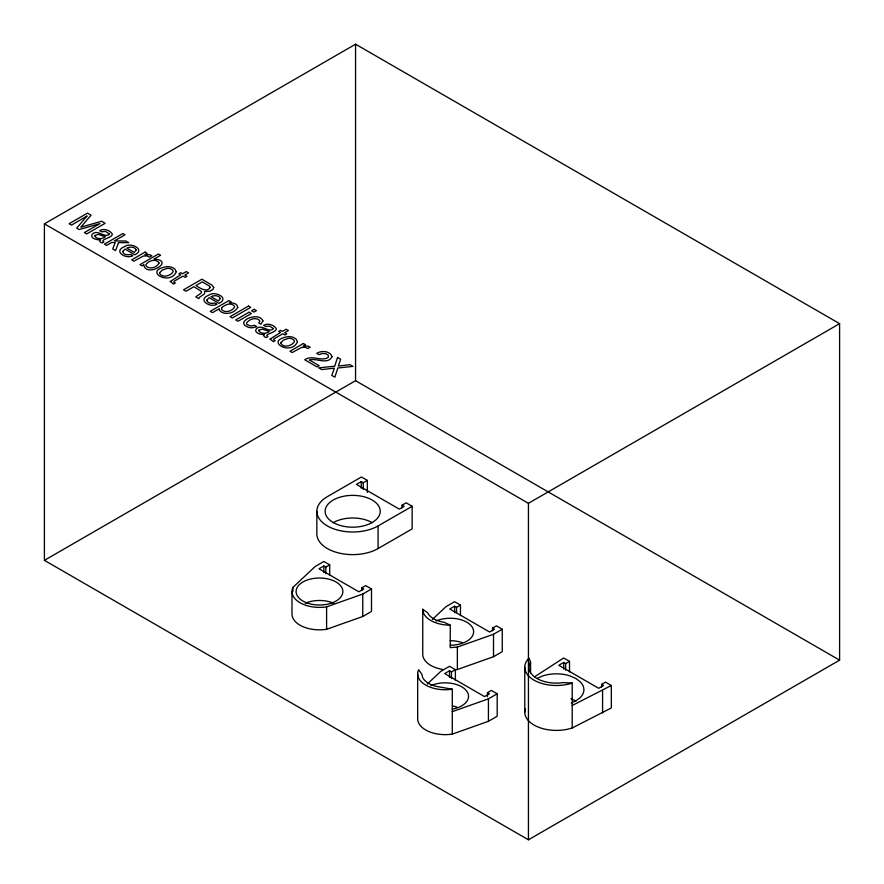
<?xml version="1.0" encoding="UTF-8"?>
<svg xmlns="http://www.w3.org/2000/svg" width="884" height="884" viewBox="0 0 884 884"><rect width="100%" height="100%" fill="white"/><g stroke="black" fill="none" stroke-linecap="round" stroke-linejoin="round"><path stroke-width="1.33" d="M572.213 683.056A31.625 18.255 0 0 1 534.035 680.161A31.625 18.255 0 0 1 529.008 658.116L530.566 662.116L529.836 663.133A27.503 15.879 0 0 0 563.517 682.581L572.213 683.056L572.213 727.963A31.625 18.255 0 0 1 537.969 726.991A31.625 18.255 0 0 1 525.383 708.592M292.924 591.374L292.924 587.407L315.113 566.534L323.864 561.484L329.699 564.854L329.699 575.418M432.364 619.463L445.868 606.755L454.619 601.706L460.453 605.076L460.453 615.64M427.292 684.05L440.796 671.343L449.547 666.293L455.382 669.663L455.382 680.227M571.285 702.946L575.838 700.924L580.213 697.642A27.503 15.879 0 0 0 580.213 681.763L575.838 678.47L570.147 675.951A27.503 15.879 0 0 0 542.643 675.951L536.953 678.47M534.643 676.757L563.683 657.983L569.517 661.354L569.517 671.917M44.399 223.851L355.567 44.2L839.601 323.654L839.601 660.149L528.433 839.8L44.399 560.346L44.399 223.851L528.433 503.305L839.601 323.654M44.399 560.346L355.567 380.695L839.601 660.149M367.346 492.388L367.346 480.41L363.258 482.774L361.236 481.603L356.44 484.377L399.325 509.14L404.121 506.366L402.065 505.184L402.065 507.847M402.065 505.184L406.154 502.819L412.143 506.278L412.143 528.897L378.087 548.555A35.868 20.708 0 0 1 338.992 553.041A35.868 20.708 0 0 1 316.848 533.914L316.848 511.295M367.346 480.41L361.412 476.984L327.356 496.653A35.868 20.708 0 0 0 327.356 525.936A35.868 20.708 0 0 0 378.087 525.936L412.143 506.278M329.699 564.854L325.809 567.097L323.864 565.981L319.002 568.788L358.871 591.794L363.733 588.987L361.788 587.871L361.788 590.512M361.788 587.871L365.678 585.628L371.501 588.987L371.501 611.441L362.76 616.502L326.605 629.309A27.503 15.879 0 0 1 291.985 613.971L291.985 591.518M292.924 587.407A27.503 15.879 0 0 0 326.605 606.855L362.76 594.048L371.501 588.987M460.453 605.076L456.564 607.319L454.619 606.192L449.757 608.999L489.626 632.016L494.488 629.209L492.543 628.093L492.543 630.734M492.543 628.093L496.432 625.839L502.267 629.209L502.267 651.663L493.515 656.713L457.359 669.531A27.503 15.879 0 0 1 455.028 669.829M443.127 669.531A27.503 15.879 0 0 1 422.74 654.193L422.74 609.286A27.503 15.879 0 0 0 450.243 625.165L450.243 647.618L457.359 647.077L493.515 634.259L502.267 629.209M455.382 669.663L451.492 671.906L449.547 670.779L444.685 673.586L484.543 696.603L489.404 693.796L487.46 692.669L487.46 696.636M487.46 692.669L491.349 690.426L497.184 693.796L497.184 716.25L488.432 721.3L452.288 734.107A27.503 15.879 0 0 1 417.668 718.78L417.668 673.873M452.288 711.653L488.432 698.846L497.184 693.796M569.517 661.354L565.627 663.597L563.683 662.481L558.832 665.287L598.689 688.293L603.551 685.487L601.606 684.371L601.606 687.012M601.606 684.371L605.496 682.128L611.33 685.487L611.33 707.94L572.213 727.963M572.213 705.509L611.33 685.487M452.288 689.2L439.116 686.901A23.371 13.492 0 0 1 422.596 677.365L421.867 674.194L418.607 669.763A27.503 15.879 0 0 0 452.288 689.2L452.288 734.107M570.998 698.78L575.838 700.924M422.74 609.286L427.668 612.778A23.371 13.492 0 0 0 444.199 622.314L450.243 625.165M602.579 690.548L602.579 713.001M565.627 663.597L565.627 670.205M563.683 662.481L563.683 669.077M530.566 662.116L530.566 672.68M528.433 503.305L528.433 839.8M524.776 667.243L524.776 712.15M493.515 634.259L493.515 656.713M488.432 698.846L488.432 721.3M457.359 647.077L457.359 669.531M456.564 607.319L456.564 612.601M454.619 606.192L454.619 612.8M451.492 671.906L451.492 678.503M449.547 670.779L449.547 677.387M378.087 525.936L378.087 548.555M363.258 482.774L363.258 489.427M362.76 594.048L362.76 616.502M361.236 481.603L361.236 488.255M355.567 44.2L355.567 380.695M326.605 606.855L326.605 629.309M325.809 567.097L325.809 573.705M323.864 565.981L323.864 572.578M333.213 522.654A27.537 15.901 0 0 1 372.164 522.654M436.011 621.032A23.371 13.492 0 0 1 472.376 627.397A23.371 13.492 0 0 1 450.243 645.232M450.243 640.69A23.371 13.492 0 0 1 461.934 642.502M430.939 685.619A23.371 13.492 0 0 1 465.857 690.039A23.371 13.492 0 0 1 452.387 709.156M452.387 705.94A23.371 13.492 0 0 1 456.862 707.089M305.256 603.264A23.371 13.492 0 0 1 333.721 603.264M262.968 321.002L260.879 324.185L258.692 322.914L259.841 321.201L259.52 320.306C255.752 316.87 249.332 319.168 246.669 322.881A3.912 2.254 0 0 0 247.2 324.682L251.045 326.019L254.537 325.312L256.725 326.583L253.752 327.533A6.508 3.757 0 0 1 249.597 327.599C232.127 322.538 258.935 310.35 262.968 321.002M170.292 281.477L173.551 284.04L175.33 283.013L173.761 281.996L174.225 281.178L182.988 276.128L185.132 277.366L186.966 276.294L184.822 275.057L188.568 272.902L186.292 271.587L182.546 273.742L180.734 272.692L178.888 273.764L180.701 274.813L170.292 281.477M270.106 339.102L273.377 341.677L275.156 340.649L273.587 339.633L274.051 338.815L282.814 333.754L284.946 334.992L286.792 333.931L284.648 332.693L288.394 330.528L286.118 329.213L282.372 331.378L280.548 330.329L278.714 331.389L280.526 332.439L270.106 339.102M122.666 251.531C123.075 254.901 128.003 255.266 130.633 254.404L132.843 255.686C126.014 259.62 112.544 251.233 124.677 246.603C130.512 241.807 146.081 249.586 134.81 254.769L124.987 249.089L122.666 251.531M206.812 300.118C207.21 303.477 212.138 303.842 214.768 302.98L216.989 304.262C210.149 308.196 196.679 299.809 208.812 295.179C214.646 290.383 230.216 298.162 218.956 303.345L209.121 297.665L206.812 300.118M109.108 233.774L109.041 234.514C104.091 238.105 97.66 228.956 92.378 234.061C89.185 238.282 97.417 240.249 100.433 239.774L99.583 240.724L100.456 242.172L102.235 242.945L103.892 241.973C99.041 239.708 111.981 237.962 112.301 234.448L112.18 233.785C109.539 229.995 103.76 228.194 99.616 230.591L101.715 231.807L105.528 231.376L109.108 233.774M273.112 328.45L273.046 329.202C268.095 332.793 261.664 323.632 256.382 328.749C253.178 332.97 261.421 334.937 264.438 334.461L263.587 335.401L264.46 336.859L266.239 337.622L267.896 336.66C263.045 334.395 275.985 332.649 276.305 329.135L276.184 328.472C273.543 324.682 267.764 322.881 263.62 325.279L265.719 326.494L269.532 326.063L273.112 328.45M159.628 272.681L159.551 273.355C162.391 278.416 171.12 275.874 173.275 271.421L172.557 269.94L170.535 268.747A4.343 2.508 0 0 0 167.01 268.427L162.269 270.073L159.628 272.681M280.858 342.672L280.769 343.335C283.609 348.406 292.339 345.865 294.494 341.401L293.786 339.92L291.753 338.738A4.343 2.508 0 0 0 288.228 338.406L283.488 340.064L280.858 342.672M213.74 287.532L212.856 289.532L209.884 291.234L204.569 291.51L204.524 293.897L199.563 297.278L198.823 298.637L195.762 296.869L201.132 293.079L201.497 291.455L193.928 286.692L186.027 291.245L183.54 289.808L201.939 279.189L212.226 285.3L213.74 287.532M159.032 262.99C157.297 267.476 149.12 270.095 145.904 265.631L145.86 264.813C148.103 260.625 156.324 258.216 159.032 262.99M143.76 264.868C146.225 278.482 176.104 260.493 153.949 259.111L160.623 255.255L158.435 253.995L139.959 264.659L142.048 265.852L143.76 264.868M176.281 271.675C170.082 286.714 142.103 270.471 167.01 266.648A7.834 4.519 0 0 1 172.126 267.432L174.767 268.924L176.281 271.675M297.499 341.666C291.311 356.705 263.322 340.451 288.228 336.627A7.834 4.519 0 0 1 293.344 337.412L295.985 338.915L297.499 341.666M94.831 235.487L94.698 236.172C96.997 239.487 102.422 239.232 105.373 236.802L98.444 234.393L94.831 235.487M258.835 330.174L258.703 330.859C261.001 334.174 266.427 333.92 269.377 331.489L262.449 329.08L258.835 330.174M136.169 249.951L134.291 252.393L126.832 248.095C129.661 246.636 134.832 246.404 136.169 249.951M220.304 298.527L218.425 300.969L210.978 296.67C213.795 295.212 218.967 294.98 220.304 298.527M210.237 287.388C207.199 293.068 199.441 287.919 196.005 285.488L202.292 281.863L209.431 286.096L210.237 287.388M332.041 356.683C327.776 365.247 316.384 357.677 309.367 359.998L319.168 365.656L317.036 366.882L304.715 359.777C312.008 354.418 321.312 362.075 328.329 357.313L328.296 355.257L325.942 353.755L322.163 353.467L319.025 354.672L316.737 353.346C321.323 350.351 330.218 350.815 332.041 356.683M237.774 307.278C234.89 313.433 223.928 315.919 219.365 310.251L219.32 308.726L212.469 312.693L210.204 311.389L228.912 300.582L231.111 301.853L229.332 302.881C232.459 302.593 237.509 303.4 237.774 307.278M337.533 357.467L334.738 366.208L318.715 367.854L321.721 369.589L334.384 368.164L331.776 375.402L334.87 377.181L337.832 367.998L352.981 366.385L350.009 364.672L338.307 366.042L340.649 359.269L337.533 357.467M118.544 242.592L115.572 250.57L112.688 248.912L115.274 242.581L111.649 242.492L106.61 245.398L104.445 244.15L122.854 233.52L125.02 234.779L114.334 240.945L125.815 240.989L128.699 242.658L118.544 242.592M221.785 307.743L221.464 309.356C224.757 313.599 232.183 311.179 234.591 307.146L234.569 306.328C231.464 302.074 224.801 304.538 221.785 307.743M86.93 216.116L76.698 228.127L79.162 229.553L99.936 223.619L84.367 232.558L86.731 233.917L105.141 223.298L101.605 221.254L80.798 227.21L91.063 215.177L87.494 213.11L69.096 223.74L71.471 225.111L86.93 216.116M145.075 252.117L131.661 259.863L133.915 261.156L143.208 256.062L147.009 255.94L149.462 257.111L151.838 255.741L149.672 254.702L144.899 254.691L147.219 253.343L145.075 252.117M248.47 306.052L230.061 316.671L232.326 317.975L250.725 307.345L248.47 306.052M249.056 312.218L235.708 319.931L237.995 321.257L251.354 313.544L249.056 312.218M254.106 309.301L251.553 310.781L253.841 312.096L256.404 310.627L254.106 309.301M303.378 343.511L289.963 351.257L292.217 352.55L301.51 347.456L305.312 347.335L307.765 348.517L310.14 347.136L307.975 346.097L303.201 346.086L305.521 344.749L303.378 343.511M333.213 522.521A27.537 15.901 0 0 0 379.291 515.394A27.537 15.901 0 0 0 345.567 495.913A27.537 15.901 0 0 0 333.213 522.521M307.798 603.208A23.371 13.492 0 0 0 342.859 591.518A23.371 13.492 0 0 0 307.798 579.827A23.371 13.492 0 0 0 307.798 603.208"/></g></svg>
